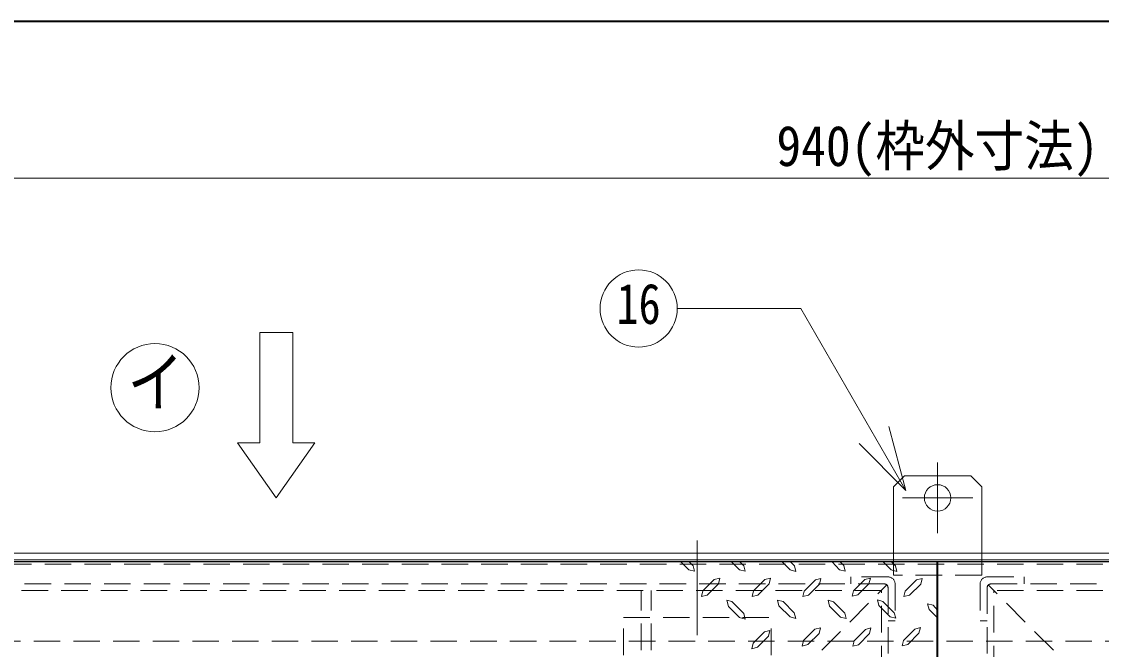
# Model space of a CAD drawing. Units: millimetres at full size, sheet at 1:10; details may follow other scales. Extents: x -2046 to 2004, y -1334 to 1476.
# Drawn here: x -1601.2 to -1111.4, y 1191.6 to 1476.3 of the extents above; entities that cross this region are included whole.
import ezdxf
from ezdxf.enums import TextEntityAlignment as Align

# ---------------------------------------------------------------- set-up
doc = ezdxf.new("R2010")
doc.units = ezdxf.units.MM
doc.header["$LTSCALE"] = 10
doc.linetypes.add('CHAIN1', pattern=[8, 5, -1, 1, -1])
doc.linetypes.add('DASHED1', pattern=[1.8, 1.2, -0.6])
doc.layers.add('0-0_ﾚｲﾔ1', color=4, linetype='Continuous', lineweight=9)
doc.styles.add('ＭＳ ゴシック', font='')
doc.styles.get('ＭＳ ゴシック').set_extended_font_data('MS Gothic')

msp = doc.modelspace()

# ---------------------------------------------------------------- linework, layer by layer
at = {"layer": '0-0_ﾚｲﾔ1', "color": 1, "lineweight": 40}
for p, q in [((2004.28, 1476.27), (-2045.72, 1476.27)), ((-1185.72, 965.27), (-1185.72, 1231.27))]:
    msp.add_line(p, q, dxfattribs=at)
at = {"layer": '0-0_ﾚｲﾔ1'}
for p, q in [((-715.72, 1405.27), (-1655.72, 1405.27)), ((-1200.72, 1270.27), (-1205.72, 1265.27)), ((-1200.72, 1270.27), (-1170.72, 1270.27)), ((-1165.72, 1265.27), (-1170.72, 1270.27)), ((-1205.72, 1265.27), (-1205.72, 1235.27)), ((-1165.72, 1265.27), (-1165.72, 1235.27)), ((-1302.12, 1231.27), (-1298.5, 1227.66)), ((-1298.42, 1231.27), (-1296.65, 1229.5)), ((-1296.65, 1229.5), (-1295.93, 1227.01)), ((-1279.14, 1231.27), (-1275.52, 1227.66)), ((-1275.44, 1231.27), (-1273.67, 1229.5)), ((-1273.67, 1229.5), (-1272.95, 1227.01)), ((-1256.23, 1231.27), (-1252.62, 1227.66)), ((-1252.46, 1231.27), (-1250.69, 1229.5)), ((-1250.69, 1229.5), (-1250.05, 1226.93)), ((-1233.6, 1231.27), (-1230.2, 1227.74)), ((-1229.96, 1231.27), (-1228.27, 1229.59)), ((-1228.27, 1229.59), (-1227.63, 1227.09)), ((-1210.35, 1231.27), (-1206.73, 1227.66)), ((-1206.65, 1231.27), (-1204.89, 1229.5)), ((-1204.89, 1229.5), (-1204.16, 1226.93)), ((-1295.93, 1227.01), (-1298.5, 1227.66)), ((-1272.95, 1227.01), (-1275.52, 1227.66)), ((-1250.05, 1226.93), (-1252.62, 1227.66)), ((-1227.63, 1227.09), (-1230.2, 1227.74)), ((-1204.16, 1226.93), (-1206.73, 1227.66)), ((-1290.22, 1216.25), (-1285.16, 1221.31)), ((-1267.24, 1216.25), (-1262.18, 1221.31)), ((-1244.34, 1216.17), (-1239.28, 1221.23)), ((-1221.92, 1216.33), (-1216.86, 1221.39)), ((-1198.46, 1216.17), (-1193.39, 1221.23)), ((-1292.15, 1218.09), (-1292.8, 1215.6)), ((-1290.22, 1216.25), (-1292.8, 1215.6)), ((-1269.17, 1218.09), (-1269.81, 1215.6)), ((-1267.24, 1216.25), (-1269.81, 1215.6)), ((-1246.27, 1218.01), (-1246.91, 1215.52)), ((-1244.34, 1216.17), (-1246.91, 1215.52)), ((-1223.85, 1218.17), (-1224.49, 1215.68)), ((-1221.92, 1216.33), (-1224.49, 1215.68)), ((-1200.39, 1218.01), (-1201.03, 1215.52)), ((-1198.46, 1216.17), (-1201.03, 1215.52)), ((-1279.09, 1213.34), (-1281.31, 1213.92)), ((-1280.59, 1211.06), (-1281.31, 1213.92)), ((-1280.59, 1211.06), (-1275.52, 1205.99)), ((-1279.09, 1213.34), (-1273.67, 1207.84)), ((-1278.73, 1212.98), (-1278.97, 1213.04)), ((-1257.68, 1211.34), (-1258.32, 1213.92)), ((-1255.83, 1213.27), (-1258.32, 1213.92)), ((-1257.68, 1211.34), (-1252.62, 1206.28)), ((-1255.83, 1213.27), (-1250.77, 1208.13)), ((-1234.78, 1211.26), (-1235.42, 1213.84)), ((-1232.93, 1213.19), (-1235.42, 1213.84)), ((-1234.78, 1211.26), (-1229.72, 1206.2)), ((-1232.93, 1213.19), (-1227.87, 1208.05)), ((-1212.36, 1211.42), (-1213, 1214)), ((-1210.51, 1213.35), (-1213, 1214)), ((-1212.36, 1211.42), (-1207.3, 1206.36)), ((-1210.51, 1213.35), (-1205.45, 1208.21)), ((-1187.77, 1211.67), (-1190.34, 1212.31)), ((-1189.62, 1209.74), (-1190.34, 1212.31)), ((-1187.77, 1211.67), (-1185.72, 1209.32)), ((-1272.95, 1205.35), (-1275.52, 1205.99)), ((-1273.67, 1207.84), (-1272.95, 1205.35)), ((-1250.05, 1205.64), (-1252.62, 1206.28)), ((-1250.77, 1208.13), (-1250.05, 1205.64)), ((-1227.14, 1205.56), (-1229.72, 1206.2)), ((-1227.87, 1208.05), (-1227.14, 1205.56)), ((-1204.72, 1205.72), (-1207.3, 1206.36)), ((-1205.45, 1208.21), (-1204.72, 1205.72)), ((-1189.62, 1209.74), (-1185.72, 1205.84)), ((-1267.48, 1192.54), (-1262.42, 1197.6)), ((-1246.51, 1195.59), (-1247.15, 1193.1)), ((-1244.58, 1193.75), (-1239.52, 1198.81)), ((-1223.61, 1195.51), (-1224.25, 1193.02)), ((-1221.68, 1193.67), (-1216.62, 1198.73)), ((-1201.19, 1195.67), (-1201.83, 1193.18)), ((-1199.26, 1193.83), (-1194.2, 1198.89)), ((-1269.41, 1194.39), (-1270.06, 1191.9)), ((-1267.48, 1192.54), (-1270.06, 1191.9)), ((-1244.58, 1193.75), (-1247.15, 1193.1)), ((-1221.68, 1193.67), (-1224.25, 1193.02)), ((-1199.26, 1193.83), (-1201.83, 1193.18))]:
    msp.add_line(p, q, dxfattribs=at)
at = {"layer": '0-0_ﾚｲﾔ1', "color": 7, "lineweight": 18}
for p, q in [((-1247.75, 1346.18), (-1303.82, 1346.18)), ((-1200.13, 1263.71), (-1247.75, 1346.18)), ((-1493.22, 1335.27), (-1478.22, 1335.27)), ((-1493.22, 1335.27), (-1493.22, 1285.27)), ((-1200.13, 1263.71), (-1207.9, 1292.69)), ((-1485.72, 1260.27), (-1503.22, 1285.27)), ((-1503.22, 1285.27), (-1493.22, 1285.27)), ((-1485.72, 1260.27), (-1468.22, 1285.27)), ((-1200.13, 1263.71), (-1221.34, 1284.92)), ((-715.72, 1235.27), (-1655.72, 1235.27)), ((-718.72, 1232.27), (-1652.72, 1232.27))]:
    msp.add_line(p, q, dxfattribs=at)
at = {"layer": '0-0_ﾚｲﾔ1', "linetype": 'CHAIN1'}
for p, q in [((-1185.72, 1276.27), (-1185.72, 1244.27)), ((-1201.72, 1260.27), (-1169.72, 1260.27)), ((-1294.72, 1118), (-1294.72, 1241))]:
    msp.add_line(p, q, dxfattribs=at)
at = {"layer": '0-0_ﾚｲﾔ1', "linetype": 'DASHED1'}
for p, q in [((-1205.72, 1235.27), (-1205.72, 1225.27)), ((-1165.72, 1235.27), (-1165.72, 1225.27)), ((-750.72, 1230.27), (-1620.72, 1230.27)), ((-1225.02, 1224.47), (-1225.02, 1221.27)), ((-1208.22, 1224.47), (-1225.02, 1224.47)), ((-1165.72, 1225.27), (-1205.72, 1225.27)), ((-1163.22, 1224.47), (-1146.42, 1224.47)), ((-1146.42, 1224.47), (-1146.42, 1221.27)), ((-1205.02, 1221.27), (-1205.02, 1204.47)), ((-1166.42, 1221.27), (-1166.42, 1204.47)), ((-1211.22, 1218.27), (-1638.72, 1218.27)), ((-1320.22, 1191.27), (-1320.22, 1218.27)), ((-1315.72, 1191.27), (-1315.72, 1218.27)), ((-1211.22, 965.27), (-1211.22, 1218.27)), ((-732.72, 1218.27), (-1160.22, 1218.27)), ((-1160.22, 965.27), (-1160.22, 1218.27)), ((-1328.22, 1206), (-1261.22, 1206)), ((-1328.22, 1153), (-1328.22, 1206)), ((-1261.22, 1153), (-1261.22, 1206)), ((-1208.22, 1204.47), (-1205.02, 1204.47)), ((-1163.22, 1204.47), (-1166.42, 1204.47)), ((-755.72, 1195.27), (-1615.72, 1195.27))]:
    msp.add_line(p, q, dxfattribs=at)
at = {"layer": '0-0_ﾚｲﾔ1', "color": 5, "lineweight": 25}
msp.add_line((-719.72, 1231.27), (-1651.72, 1231.27), dxfattribs=at)
at = {"layer": '0-0_ﾚｲﾔ1', "color": 7, "linetype": 'DASHED1', "lineweight": 18}
for p, q in [((-1209.82, 1221.27), (-1640.12, 1221.27)), ((-1238.22, 1191.27), (-1208.69, 1220.8)), ((-1208.22, 1219.67), (-1208.22, 965.27)), ((-1163.22, 1219.67), (-1163.22, 965.27)), ((-1133.22, 1191.27), (-1162.75, 1220.8)), ((-1161.62, 1221.27), (-731.32, 1221.27))]:
    msp.add_line(p, q, dxfattribs=at)
at = {"layer": '0-0_ﾚｲﾔ1', "color": 7, "lineweight": 18}
msp.add_lwpolyline([(-1478.22, 1335.27), (-1478.22, 1285.27), (-1468.22, 1285.27)], dxfattribs=at)
at = {"layer": '0-0_ﾚｲﾔ1'}
for points in [[(-1292.15, 1218.09), (-1287.01, 1223.24), (-1284.52, 1223.88), (-1285.16, 1221.31)], [(-1269.17, 1218.09), (-1264.03, 1223.24), (-1261.54, 1223.88), (-1262.18, 1221.31)], [(-1246.27, 1218.01), (-1241.13, 1223.16), (-1238.64, 1223.8), (-1239.28, 1221.23)], [(-1223.85, 1218.17), (-1218.71, 1223.32), (-1216.22, 1223.96), (-1216.86, 1221.39)], [(-1200.39, 1218.01), (-1195.24, 1223.16), (-1192.75, 1223.8), (-1193.39, 1221.23)], [(-1269.41, 1194.39), (-1264.27, 1199.53), (-1261.78, 1200.17), (-1262.42, 1197.6)], [(-1246.51, 1195.59), (-1241.37, 1200.74), (-1238.88, 1201.38), (-1239.52, 1198.81)], [(-1223.61, 1195.51), (-1218.47, 1200.66), (-1215.97, 1201.3), (-1216.62, 1198.73)], [(-1201.19, 1195.67), (-1196.05, 1200.82), (-1193.56, 1201.46), (-1194.2, 1198.89)]]:
    msp.add_lwpolyline(points, dxfattribs=at)
at = {"layer": '0-0_ﾚｲﾔ1', "color": 7, "lineweight": 18}
for centre, radius in [((-1321.32, 1346.18), 17.5), ((-1540.72, 1310.27), 20)]:
    msp.add_circle(centre, radius, dxfattribs=at)
at = {"layer": '0-0_ﾚｲﾔ1'}
msp.add_circle((-1185.72, 1260.27), 6, dxfattribs=at)
at = {"layer": '0-0_ﾚｲﾔ1', "linetype": 'DASHED1'}
for centre, start, end in [((-1208.22, 1221.27), 0, 90), ((-1163.22, 1221.27), 90, 180)]:
    msp.add_arc(centre, 3.2, start, end, dxfattribs=at)
at = {"layer": '0-0_ﾚｲﾔ1', "color": 7, "linetype": 'DASHED1', "lineweight": 18}
for centre, start, end in [((-1209.82, 1219.67), 0, 90), ((-1161.62, 1219.67), 90, 180)]:
    msp.add_arc(centre, 1.6, start, end, dxfattribs=at)

# ---------------------------------------------------------------- texts
at = {"layer": '0-0_ﾚｲﾔ1', "color": 7, "style": 'ＭＳ ゴシック'}
for s, height, width, p in [('940(枠外寸法)', 18.33, 0.9, (-1258.85, 1405.27)), ('16', 18.33, 0.8, (-1331.32, 1333.68)), ('イ', 21.99, 0.85, (-1553.22, 1295.27))]:
    msp.add_text(s, height=height, dxfattribs=dict(at, width=width)).set_placement(p, align=Align.BOTTOM_LEFT)

doc.saveas('drawing.dxf')
